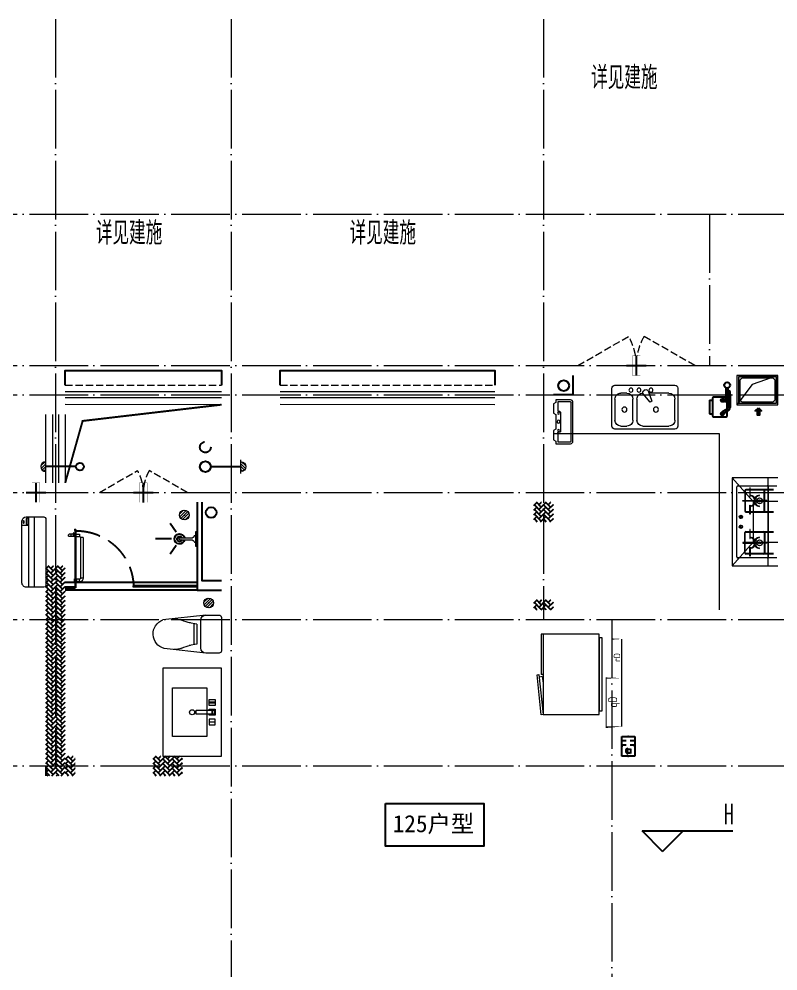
# Model space of a CAD drawing. Extents: x 27938 to 725830, y -209821 to 1628073.
# Drawn here: x 276543 to 284317, y 445832 to 455582 of the extents above; entities that cross this region are included whole.
import ezdxf
from ezdxf.enums import TextEntityAlignment as Align

# ---------------------------------------------------------------- set-up
doc = ezdxf.new("R2010")
doc.units = 0
doc.header["$LTSCALE"] = 1000
doc.header["$MEASUREMENT"] = 0
doc.linetypes.add('DASH', pattern=[0.35, 0.25, -0.1])
doc.linetypes.add('DOTE', pattern=[2.4200000000000004, 2, -0.2, 0.02, -0.2])
for name, color, linetype in [('AH-FURNITURE', 1, 'Continuous'), ('DIM_ELEV', 3, 'Continuous'), ('EQUIP-安防', 3, 'Continuous'), ('IP-bath&kitchen-JOHNSON', 4, 'Continuous'), ('P-bath&kitchen-JOHNSON', 4, 'Continuous'), ('PUB_TEXT', 4, 'Continuous'), ('VPIPE-中水', 122, 'Continuous'), ('VPIPE-凝结', 150, 'Continuous'), ('VPIPE-废水', 31, 'Continuous'), ('VPIPE-雨水', 4, 'DASH'), ('保温', 6, 'Continuous'), ('建筑-排气道', 9, 'Continuous'), ('机电标识类', 1, 'Continuous'), ('看线', 251, 'Continuous')]:
    doc.layers.add(name, color=color, linetype=linetype)
for name, color, linetype, lineweight in [('DOTE', 19, 'DOTE', 9), ('EQUIP-消防', 3, 'Continuous', 20), ('LVTRY', 1, 'Continuous', 13), ('PUB_HATCH', 8, 'Continuous', 9), ('WINDOW', 144, 'Continuous', 15), ('平面-栏杆', 135, 'Continuous', 15), ('平面-看线', 45, 'Continuous', 15), ('平面-空调室内机', 176, 'Continuous', 9), ('平面-空调预留孔', 173, 'Continuous', 15), ('空调', 76, 'Continuous', 13), ('立面-洞口示意', 152, 'Continuous', 13)]:
    doc.layers.add(name, color=color, linetype=linetype, lineweight=lineweight)
doc.styles.add('_TCH_AXIS', font='COMPLEX', dxfattribs={"bigfont": 'GBCBIG'})
doc.styles.add('_TCH_DIM', font='SIMPLEX.shx', dxfattribs={"width": 0.7, "bigfont": 'GBCBIG.shx'})
doc.styles.add('_TEL_DIM', font='SIMPLEX', dxfattribs={"width": 0.8, "height": 3.5, "bigfont": 'HZTXT'})
doc.styles.add('DIM_FONT', font='SIMPLEX.shx', dxfattribs={"width": 0.56})
doc.styles.add('房间名称', font='TSSDENG', dxfattribs={"width": 0.8, "bigfont": 'HZTXT'})
doc.styles.add('黑体', font='')
doc.styles.get('黑体').set_extended_font_data('SimHei')

# ---------------------------------------------------------------- blocks, each defined once
blk = doc.blocks.new('rrrrrrrrrrrra')
for p, q in [((-112.3975646988256, 458.7312025176361), (-112.3975646988256, 324.3323662159964)), ((252.6024353011744, 483.7312025176361), (-87.39756469882559, 483.7312025176361)), ((277.6024353011744, 324.3323662159964), (277.6024353011744, 458.7312025176361)), ((-112.3975646988256, 324.3323662159964), (-63.69972878636327, -103.3637925456278)), ((277.6024353011744, 324.3323662159964), (227.5135563242948, -115.5808400628157)), ((-59.12511469877791, 271.0599162159488), (224.3299853011267, 271.0599162159488)), ((-20.6103619200876, 232.4137265472673), (-34.18044077546801, 153.6153487120755)), ((191.3197469591396, 200.4502565474249), (-26.11487635679077, 200.4502565474249)), ((185.8152325224364, 232.4137265477329), (-20.6103619200876, 232.4137265472673)), ((185.8152325224364, 232.4137265477329), (199.3853113778168, 153.6153487125412))]:
    blk.add_line(p, q)
for centre, radius, start, end in [((-87.39756469882559, 458.7312025176361), 25, 90, 180), ((252.6024353011744, 458.7312025176361), 25, 0, 90), ((-59.12511469877791, 324.3323662164621), 53.27245000000602, 180, 270), ((224.3299853008939, 324.3323662164621), 53.27245000000253, 270, 0), ((-322.583031725022, 209.8070477982983), 293.8257332377133, 333.5368539848596, 351.4828191908725), ((487.787902327138, 209.8070477982983), 293.8257332377133, 188.5171808091275, 206.4631460151405), ((148.969911527005, -3.179016253445297), 224.0767612256445, 158.5202191710939, 180), ((16.2349590753438, -3.179016253445297), 224.0767612256723, 0, 21.47978082890611), ((83.83053322241176, -63.61970424279571), 152.7899563564, 195.0773243454172, 340.1181212308546)]:
    blk.add_arc(centre, radius, start, end)
blk = doc.blocks.new('A$C1E0F638F')
for points in [[(499.7003750004806, 435.1003879043274), (499.7003750004806, 85.1003879038617), (-4.325015470385551e-05, 85.10038790432736), (-4.325015470385551e-05, 435.1003879038617)], [(269.850552206859, 30.00024752598256), (229.850552206859, 30.00024752644822), (229.850552206859, 195.0002475259826), (269.850552206859, 195.0002475264482)], [(119.850552206859, 0.0002475259825587273), (179.850552206859, 0.0002475259825587273), (179.850552206859, 60.00024752598256), (119.850552206859, 60.00024752598256)], [(146.850552206859, 55.00024752598256), (152.850552206859, 55.00024752644822), (152.850552206859, 5.00024752644822), (146.850552206859, 5.00024752644822)], [(229.850552206859, 30.00024752644822), (269.850552206859, 30.00024752598256), (269.850552206859, 10.00024752598256), (229.850552206859, 10.00024752644822)], [(379.850552206859, 0.0002475259825587273), (319.850552206859, 0.0002475264482200146), (319.850552206859, 60.00024752644822), (379.850552206859, 60.00024752644822)], [(352.850552206859, 55.00024752598256), (346.850552206859, 55.00024752598256), (346.850552206859, 5.000247525982559), (352.850552206859, 5.000247525982559)]]:
    blk.add_lwpolyline(points, close=True)
blk.add_lwpolyline([(269.850552206859, 60.00024752598256), (279.850552206859, 60.00024752598256), (279.850552206859, 0.0002475264482200146), (219.850552206859, 0.0002475259825587273), (219.850552206859, 60.00024752598256), (229.850552206859, 60.00024752644822)])
blk.add_circle((249.850552206859, 236.2614032463171), 26)
blk = doc.blocks.new('$lvtry$00000171')
for p, q in [((-74.24621202462731, 10.60660171788186), (-10.60660171788186, 74.24621202462731)), ((-69.81875867368217, -27.39235180270043), (27.39235180242758, 69.81875867368217)), ((-53.03300858900184, -53.03300858886359), (53.03300858900184, 53.03300858886359)), ((-27.39235180242758, -69.81875867368217), (69.81875867368217, 27.39235180270043)), ((10.60660171788186, -74.24621202462731), (74.24621202462731, -10.60660171788186))]:
    blk.add_line(p, q)
blk.add_circle((0, 0), 75)
blk.add_point((0, 0))
blk = doc.blocks.new('135')
blk.add_hatch(color=256).paths.add_polyline_path([(4.76418280357393, 1.812162386259842), (3.614183923258678, -0.9586682789313272), (-4.698308072380313, 2.491328362025341), (-3.548309192054148, 5.262159027231063)])
for p, q in [((-6.34257382159194, 2.632406550414998), (5.421245566391007, -2.250020692198631)), ((-5.698204626369259, 2.906323017595241), (-5.160113183243083, 2.682994842084553)), ((-5.555794630552554, 18.93025617586591), (-3.355794630551827, 19.41189882087838)), ((-3.355794630551827, 19.41189882087838), (-5.502586708164016, 19.38346581543646)), ((5.249555696867901, 10.9245783101278), (-5.25044430312846, 10.93328680312606)), ((5.227938415449898, 9.660595023749009), (-5.205485498692723, 9.660595023727183)), ((-5.160113183243083, 2.682994842084553), (-3.818447822857706, 5.915630618167598)), ((-5.000000000007275, 10.93307908955376), (-5.000000000007275, 30.53458335841333)), ((-3.818447822857706, 5.915630618167598), (5.417654394495911, 2.08230101709978)), ((0, -9.095e-13), (-7.276000000000001e-12, 39.11915162772765)), ((5.617387633388716, 18.86060526279379), (3.417387633387988, 19.34224790780627)), ((3.417387633387988, 19.34224790780627), (5.564179711000178, 19.31381490236435)), ((4.075989034128724, -1.150334758983262), (5.417654394495911, 2.08230101709978)), ((4.999999999996362, 10.92478528669653), (4.999999999992723, 32.30060393840449)), ((4.075989034125087, -1.150334758983262), (5.7233188174323, -1.834038541420341))]:
    blk.add_line(p, q)
for centre, radius, start, end in [((6.161034868437128, 15.83646535001662), 13.51105029248686, 151.0147378050733, 204.8403314206463), ((13.49583268638525, 4.204098348475781), 20.48112573357894, 163.092431708237, 182.0011966084188), ((-5.975522388205718, 3.562607190228845), 1, 184.2275252268287, 248.4661137629982), ((13.54264475737364, 4.193994001077044), 19.52885339284392, 163.7443120071847, 182.5268738689926), ((8.625610374787357, 15.4674340699994), 14.59806099666519, 166.2780045267358, 198.0953497200314), ((-5.467505949505721, 3.349919817060253), 0.5, 181.9385014602077, 247.2597126889964), ((-5.220308285297505, 22.14142036417525), 0.5, 335.7643365041333, 151.0147378054934), ((3.827398038803949, 18.06844884589281), 9.42220170707689, 155.7643365036202, 171.9772791662345), ((5.153695528464595, 22.26171150950449), 0.5, 29.84246110022977, 204.5740373216479), ((-5.946870150815811, 17.18555889137405), 11.70614123311011, 10.4750181798539, 24.57403732164799), ((29.07817214454553, 6.708467335577552), 24.03224306675829, 172.943947749341, 199.2318175570648), ((-6.288615623223449, 15.43590622998363), 12.3887641438454, 338.644919711974, 16.04760207510264), ((-6.035673477003001, 15.84248269684667), 13.39994098009156, 334.9111406033848, 29.84246110034611), ((26.37160870551816, 6.273545375245702), 20.6409126368038, 169.1453753653255, 199.9525787155704), ((5.869786496521555, -1.169297062749137), 1.170107913508445, 247.4597126892894, 19.95257871601565), ((5.914985297487874, -1.372233430550295), 0.5, 247.4597126892894, 19.23181755750988)]:
    blk.add_arc(centre, radius, start, end)
blk.add_open_spline([(-5.000000000007275, 30.53458335841333), (-4.10443294849756, 31.33336597555081), (-2.288282033354334, 32.95324444101334), (0.90438098919185, 29.19536669430727), (3.450096077842316, 31.12548990286359), (4.999999999992723, 32.30060393840449)], degree=3, knots=[0, 0, 0, 0, 3.066329070407599, 6.218313121244897, 11.12413523619883, 11.12413523619883, 11.12413523619883, 11.12413523619883])
blk = doc.blocks.new('SDFAWERAWER')
at = {"layer": 'LVTRY', "color": 1}
for p, q in [((593941.1893833182, -1242210.071718162), (593783.7054442759, -1242594.768872668)), ((593964.6458707345, -1242219.669193542), (593807.1619316919, -1242604.366348048)), ((593941.1893833182, -1242210.071718162), (593964.6458707345, -1242219.669193542)), ((593987.7654218215, -1242190.543110286), (593978.1679464299, -1242213.999597729)), ((594007.4885557, -1242225.996441955), (593978.1679464299, -1242213.999597729)), ((594017.0860310916, -1242202.539954511), (593987.7654218215, -1242190.543110286)), ((594015.8193360465, -1242220.432964417), (594027.1688849085, -1242192.714558183)), ((594015.8193360465, -1242220.432964417), (594021.6828450572, -1242222.833830523)), ((594025.7000045974, -1242203.902384486), (594018.4845674199, -1242221.524267195)), ((594018.4845674199, -1242221.524267195), (594021.4897947444, -1242220.265124338)), ((594025.3530065713, -1242210.830205286), (594021.4897947444, -1242220.265124338)), ((594022.5558872721, -1242220.70164544), (594021.6828450572, -1242222.833830523)), ((594021.6828450572, -1242222.833830523), (594023.9367655669, -1242221.889473379)), ((594022.6186791044, -1242211.427743668), (594029.8341162818, -1242193.80586096)), ((594024.1550261178, -1242221.356427115), (594023.937164888, -1242221.888498138)), ((594025.3530065713, -1242210.830205286), (594031.0932591765, -1242196.811088268)), ((594027.1688849085, -1242192.714558183), (594033.0323939191, -1242195.115424288)), ((594027.746431214, -1242234.285170699), (594078.3911199654, -1242255.006992549)), ((594029.8341162818, -1242193.80586096), (594031.0932591765, -1242196.811088268)), ((594032.1593517042, -1242197.24760937), (594033.0323939191, -1242195.115424288)), ((594033.0323939191, -1242195.115424288), (594033.976751101, -1242197.369344781)), ((594033.7584905497, -1242197.902391045), (594033.9763517794, -1242197.370320023)), ((594047.2517495372, -1242200.933083513), (594035.9092786319, -1242228.654386825)), ((594035.9092786319, -1242228.654386825), (594038.5747885434, -1242229.745009019)), ((594037.3439066054, -1242210.828683256), (594087.9885953569, -1242231.550505105)), ((594038.5747885434, -1242229.745009019), (594045.1743897707, -1242213.615406493)), ((594038.5747885434, -1242229.745009019), (594041.579694262, -1242228.485098852)), ((594041.579694262, -1242228.485098852), (594051.1771696536, -1242205.028611409)), ((594049.9172594484, -1242202.023705706), (594043.3176582216, -1242218.153308231)), ((594047.2517495372, -1242200.933083513), (594049.9172594484, -1242202.023705706)), ((594049.9172594484, -1242202.023705706), (594051.1771696536, -1242205.028611409)), ((594057.0670404839, -1242246.282014925), (594066.6645158757, -1242222.825527482)), ((593783.7054442759, -1242594.768872668), (593807.1619316919, -1242604.366348048)), ((593803.2340521519, -1242641.344911171), (593812.8315275433, -1242617.888423728)), ((593812.8315275433, -1242617.888423728), (593842.1521368134, -1242629.885267953)), ((593842.1521368134, -1242629.885267953), (593832.554661422, -1242653.341755396)), ((593845.157042532, -1242628.625357786), (593833.814571627, -1242656.346661099)), ((593847.8225524705, -1242629.715979991), (593836.4800815652, -1242657.437283303)), ((593845.157042532, -1242628.625357786), (593842.1521368134, -1242629.885267953)), ((593847.8225524705, -1242629.715979991), (593845.157042532, -1242628.625357786)), ((593847.1421213057, -1242661.799772115), (593858.4845922105, -1242634.078468803)), ((593849.807631217, -1242662.890394308), (593861.150102122, -1242635.169090996)), ((593852.0613105225, -1242661.945461682), (593862.0950347865, -1242637.422770285)), ((593858.4845922105, -1242634.078468803), (593861.150102122, -1242635.169090996)), ((593861.150102122, -1242635.169090996), (593862.0950347865, -1242637.422770285)), ((593803.2340521519, -1242641.344911171), (593832.554661422, -1242653.341755396)), ((593833.814571627, -1242656.346661099), (593832.554661422, -1242653.341755396)), ((593836.4800815652, -1242657.437283303), (593833.814571627, -1242656.346661099)), ((593847.1421213057, -1242661.799772115), (593849.807631217, -1242662.890394308))]:
    blk.add_line(p, q, dxfattribs=at)
blk.add_lwpolyline([(593823.4857289928, -1242716.975934958), (594045.7556563742, -1242173.940086161), (594036.5013807861, -1242170.150840413), (593814.2314534048, -1242713.186689209)], close=True, dxfattribs=at)
blk.add_arc((594075.2654484361, -1242240.036391133), 15.29342111015146, 281.7932153755734, 33.70187580186141, dxfattribs=at)
for centre, major_axis, start_param, end_param in [((593974.2417065077, -1242223.595433476), (3.926239933352681, 9.595835773426348), 0, 1.570796326794897), ((593816.7577674654, -1242608.292587982), (13.52371531371392, 33.05232318957029), 1.570796326794897, 3.141592653589793), ((593816.7577674654, -1242608.292587982), (3.926239933352681, 9.595835773426348), 1.570796326794897, 3.141592653589793)]:
    blk.add_ellipse(centre, major_axis=major_axis, ratio=1, start_param=start_param, end_param=end_param, dxfattribs=at)
at = {"layer": 'P-bath&kitchen-JOHNSON', "color": 8, "linetype": 'DASH'}
blk.add_arc((593809.7670385346, -1242714.004828131), 586.199339652145, 67.53694625199444, 157.1324720308851, dxfattribs=at)
at = {"layer": 'LVTRY', "color": 1, "xscale": -1, "rotation": 157.7329157530927}
blk.add_blockref('135', (594045.2713309255, -1242161.927690595), dxfattribs=at)
blk = doc.blocks.new('A$C5DCB2F21')
at = {"layer": 'IP-bath&kitchen-JOHNSON', "color": 8}
for p, q in [((-68.28558143033297, -213.1606503543517), (-157.7014214626688, -274.9614281078248)), ((-0.0579361711279489, -261.3536447175793), (-0.0579361711570528, -424.6555120690827)), ((68.16970908802614, -213.1606503543517), (157.5855491203619, -274.9614281078248))]:
    blk.add_line(p, q, dxfattribs=at)
at = {"layer": 'IP-bath&kitchen-JOHNSON', "color": 250}
for centre, major_axis, ratio, start_param, end_param in [((0.0421103943663184, -178.7724866370772), (-50.96224410476142, 6.55561e-11), 0.9900522014073144, -1.362970376127611, 4.504563029716158), ((0.0421103943663184, -177.7692267618913), (-26.80467913510691, 8.690706e-10), 0.9948122416210567, -1.167676844559286, 4.309269498205915)]:
    blk.add_ellipse(centre, major_axis=major_axis, ratio=ratio, start_param=start_param, end_param=end_param, dxfattribs=at)
at = {"layer": 'LVTRY', "color": 1}
for p, q in [((73.60639230580999, 0), (-73.60639230580999, 0)), ((-10.47308850636909, -173.5162652194049), (-10.47308850636909, -49.2578386965979)), ((10.5573092952909, -173.5162652194049), (10.5573092952909, -49.2578386965979))]:
    blk.add_line(p, q, dxfattribs=at)
blk.add_lwpolyline([(73.60639230580999, 0), (73.60639230580999, -15.772798351245), (-73.60639230580999, -15.772798351245), (-73.60639230580999, 0)], dxfattribs=at)
for points in [[(-26.29978149385716, -30.6730770759059, -0.3641418619200349), (-37.77772499481944, -15.772798351245, -0.0204951839784475)], [(-10.47308850636909, -49.43990604687496, 0.214893116671168), (-26.29978149385716, -30.6730770759059, 7.649644273232357)], [(10.5573092952909, -49.2578386965979, -0.2143900455666535), (26.29978149385716, -30.6730770759059, -7.649644273232357)], [(26.29978149385716, -30.6730770759059, 0.3641418619200187), (37.77772499482671, -15.772798351245, 0.0204951839784475)]]:
    blk.add_lwpolyline(points, format="xyb", dxfattribs=at)
blk.add_arc((0.0421103944609058, -173.5162652194049), 10.51519890083, 180, 0, dxfattribs=at)
for centre, major_axis, ratio, start_param, end_param in [((0.0421103943663184, -181.2952494334531), (53.64446843239703, 4.6092399e-09), 0.9875770290783108, 1.768090240399728, 7.656687720196345), ((-12.41473554639378, -164.737432311369), (1.3012e-12, 1.432845619463478), 0.8500000000096485, -1.570796326743344, 4.712388980436241), ((-12.41473554639378, -189.1718906858077), (-2.801241e-10, 1.432845619478029), 0.8500000000010158, 4.712388980259137, 10.99557428743872), ((12.49895633515552, -164.737432311369), (-1.089747e-10, 1.432845619463478), 0.8500000000096485, 4.712388980370823, 10.99557428755041), ((12.49895633515552, -189.1718906858077), (-3.904000999999999e-10, 1.43284561947803), 0.8500000000010156, 4.712388980193717, 10.9955742873733)]:
    blk.add_ellipse(centre, major_axis=major_axis, ratio=ratio, start_param=start_param, end_param=end_param, dxfattribs=at)
blk = doc.blocks.new('FSFSFSFS')
at = {"layer": 'IP-bath&kitchen-JOHNSON'}
for p, q in [((496432.3708275773, 524228.1487544559), (495082.3732148951, 524228.148750142)), ((495082.3732148982, 524183.1487496762), (495182.3732145471, 524183.1487497098)), ((495082.3732148982, 524173.1487496762), (495182.3732145471, 524173.1487497098)), ((495182.3732145471, 524173.1487497098), (495182.3732145433, 524183.1487497098)), ((495782.3613680432, 524183.1487496916), (495782.3613680479, 524193.1487499113)), ((496432.3708275773, 524183.1487544542), (495782.3613680432, 524183.1487496916)), ((496432.3708275773, 524193.1487544542), (495782.3732148535, 524193.1487499113)), ((496432.3708275773, 524148.1488194201), (495082.3732148953, 524148.148750142))]:
    blk.add_line(p, q, dxfattribs=at)
at = {"layer": 'IP-bath&kitchen-JOHNSON', "color": 8}
for points in [[(496432.3707883828, 525048.4603087693), (496432.3708313996, 524148.1487906626), (496682.3732360617, 524148.1488067878)], [(496482.3707883828, 525048.4603087693), (496482.3708071954, 524248.1487993487), (496682.3732337107, 524248.1487993503)]]:
    blk.add_lwpolyline(points, dxfattribs=at)
at = {"layer": 'LVTRY', "color": 1}
blk.add_lwpolyline([(496082.3732149173, 522448.4609177855), (496682.3732149175, 522448.4609177855), (496682.3732149088, 523348.459955567), (496082.3732149084, 523348.459955567)], close=True, dxfattribs=at)
at = {"layer": 'IP-bath&kitchen-JOHNSON', "xscale": -1}
for name, p, rotation in [('SDFAWERAWER', (1515500.887551242, 1449333.64497833), 337.7402306568929), ('A$C5DCB2F21', (496432.3598833972, 524673.4563776094), 269.991511475553)]:
    blk.add_blockref(name, p, dxfattribs=dict(at, rotation=rotation))
at = {"layer": 'LVTRY', "xscale": 0.6666666667107826, "yscale": 0.6666666667107826}
for p in [(496302.3707883829, 524918.4603087715), (496552.3732148809, 524018.4603087738)]:
    blk.add_blockref('$lvtry$00000171', p, dxfattribs=at)
at = {"layer": 'LVTRY', "color": 1, "extrusion": (0, 0, -1), "zscale": -1, "rotation": 90.00000000000001}
blk.add_blockref('rrrrrrrrrrrra', (-496198.6395833759, 523615.7021381779), dxfattribs=at)
at = {"layer": 'LVTRY', "color": 1, "rotation": 90.00000000000001}
blk.add_blockref('A$C1E0F638F', (496617.4733470045, 522648.7662918337), dxfattribs=at)
blk = doc.blocks.new('rtyg7uyhg')
at = {"layer": 'LVTRY'}
for p, q in [((193590.3031336021, 45458.1133254503), (193590.3030643982, 45069.47696181395)), ((194234.6213208837, 45488.79502889935), (193620.9849572473, 45488.79513816872)), ((193925.7802168131, 45440.40881343969), (193940.0533153456, 45432.16822680717)), ((194265.3030643982, 45069.47684161765), (194265.3031336021, 45458.113205254)), ((193620.9848935069, 45130.84059271414), (193620.9849317512, 45345.61331998683)), ((193682.3485790417, 45406.97694542356), (193887.8216881326, 45406.97690883528)), ((193896.3984467548, 45429.87059594441), (193857.5823896687, 45326.26016876537)), ((193875.2965560293, 45316.03289288385), (193945.6178257855, 45401.45376218002)), ((194009.6212953876, 45345.61325078298), (194009.6212571432, 45130.84052351015)), ((194050.5303480524, 45130.84051622554), (194050.5303862967, 45345.61324349836)), ((194111.8940335871, 45406.97686893496), (194173.2576699507, 45406.97685800815)), ((194234.6212953876, 45345.61321071758), (194234.6212571432, 45130.84048344476)), ((193857.5823896687, 45326.26016876537), (193875.2965560293, 45316.03289288385)), ((193948.2576098526, 45069.47689807355), (193682.3485189436, 45069.47694542356)), ((194173.2576098526, 45069.47685800816), (194111.893973489, 45069.47686893508)), ((193620.9848771165, 45038.79513816872), (194234.621240753, 45038.79502889935))]:
    blk.add_line(p, q, dxfattribs=at)
for centre, radius in [((193866.4394935961, 45437.65873082454), 20.45454545454545), ((193989.1667663234, 45437.6587089707), 20.45454545454545), ((194070.9849481416, 45437.65869440146), 20.45454545454545), ((193815.3030944472, 45238.22692174855), 25.56818181818182), ((194137.4621853563, 45238.2268643822), 25.56818181818182)]:
    blk.add_circle(centre, radius, dxfattribs=at)
for centre, radius, start, end in [((193620.9849517839, 45458.11331998683), 30.68181818181818, 89.99998979807194, 179.9999897972382), ((193915.5529409315, 45422.69466753349), 20.45454545454545, 59.99998980057491, 159.4623117970261), ((194234.6213154203, 45458.11321071746), 30.68181818181818, 359.9999897972382, 89.99998979807194), ((193682.3485681149, 45345.61330905991), 61.36363636363636, 89.99998979807194, 179.9999897972382), ((193929.8260394641, 45414.45408090108), 20.45454545454545, 320.5376677968172, 59.99998980057491), ((193948.2576590239, 45345.6132617099), 61.36363636363636, 359.9999897972382, 89.99998979807194), ((194111.8940226603, 45345.61323257144), 61.36363636363636, 89.99998979807194, 179.9999897972382), ((194173.2576590239, 45345.6132216445), 61.36363636363636, 359.9999897972382, 89.99998979807194), ((193620.9848825799, 45069.47695635049), 30.68181818181818, 179.9999897972382, 269.9999897980719), ((193682.3485298705, 45130.84058178721), 61.36363636363636, 179.9999897972382, 269.9999897980719), ((193948.2576207797, 45130.8405344372), 61.36363636363636, 269.9999897980719, 359.9999897972382), ((194111.893984416, 45130.84050529861), 61.36363636363636, 179.9999897972382, 269.9999897980719), ((194173.2576207797, 45130.84049437181), 61.36363636363636, 269.9999897980719, 359.9999897972382), ((194234.6212462163, 45069.47684708112), 30.68181818181818, 269.9999897980719, 359.9999897972382)]:
    blk.add_arc(centre, radius, start, end, dxfattribs=at)
at = {"layer": 'LVTRY', "style": 'DIM_FONT', "width": 0.8, "flags": 9}
for tag in ['XSIZE', 'YSIZE']:
    blk.add_attdef(tag, (193927.8031388824, 45487.7665121054), '', height=0.5, rotation=89.99998979807198, dxfattribs=at)
blk = doc.blocks.new('A-Kitchen-7')
at = {"layer": 'LVTRY'}
for p, q in [((-518.6581278588565, 779.725278688129), (-7.244008776673581, 834.3051076843403)), ((-515, 756.005706589378), (-518.6581278588565, 779.725278688129)), ((-3.585880917788018, 810.5855355854728), (-515, 756.005706589378)), ((515, 756.005706589378), (-515, 756.005706589378)), ((-515, 756.005706589378), (-515, 40)), ((-485.6368437646597, 760.5342107040924), (-484.9384396369278, 756.005706589378)), ((-29.12075551543967, 766.9560861630598), (-112.0975807690556, 756.005706589378)), ((-29.12075551546877, 766.9560861630598), (-35.20590834700852, 806.4126680237241)), ((-7.244008776673581, 834.3051076843403), (-3.585880917788018, 810.5855355854728)), ((515, 780), (-5.820766091346741e-11, 780)), ((0, 756.005706589378), (-5.820766091346741e-11, 780)), ((515, 756.005706589378), (515, 780)), ((515, 40), (515, 756.005706589378)), ((-515, 40), (515, 40))]:
    blk.add_line(p, q, dxfattribs=at)
blk.add_lwpolyline([(-468.9430810984049, 40), (-468.9430810984049, 0), (468.9430810984049, 0), (468.9430810984632, 40)], close=True, dxfattribs=at)
blk = doc.blocks.new('A$C60D053AF')
at = {"layer": 'AH-FURNITURE', "color": 8}
for p, q in [((232.5000007597264, -89.99999966996256), (128.2842720070621, -89.99999966996256)), ((192.50000075961, -70.99998518347275), (327.5735938884318, -70.99998518347275)), ((192.50000075961, -90.99998518347275), (327.5735938884318, -90.99998518347275)), ((341.7157295121578, -96.85784955974668), (370.0190303710988, -143.1611504186876)), ((355.8578651358839, -82.71571393602062), (384.1611659948248, -129.0190147949615)), ((232.5000007597264, -109.9999996698461), (128.2842720075278, -109.9999996699626)), ((245.0000007597264, -129.4999851834727), (245.0000007597264, -122.4999996698461)), ((265.0000007597264, -129.4999851834727), (265.0000007597264, -122.4999996698461)), ((255.0000007597264, -280.9999851834727), (255.0000007597264, -250.9999851834727)), ((255.0000007597264, -280.9999851834727), (393.0000007597264, -280.9999851834727)), ((393.0000007597264, -280.9999851834727), (393.0000007597264, -250.9999851834727))]:
    blk.add_line(p, q, dxfattribs=at)
for points in [[(170.00000075961, -67.99998518347275, 1), (170.00000075961, -93.99998518358916), (192.50000075961, -93.99998518347275), (192.50000075961, -67.99998518347275)], [(268.0000007597264, -122.4999996698461), (268.0000007597264, -106.9999996698461, 0.4142135623724265), (248.0000007597264, -86.99999966984615), (232.5000007597264, -86.99999966984615), (232.50000075961, -112.9999996698461), (242.0000007597264, -112.9999996698461), (242.0000007597264, -122.4999996698461)], [(234.0000007597264, -250.9999851834727), (414.0000007597264, -250.9999851834727, 0.4142135623730951), (424.0000007597264, -240.9999851834727), (424.0000007597264, -110.9999851834727, 0.4142135623730951), (414.0000007597264, -100.9999851834727), (234.0000007597264, -100.9999851834727, 0.4142135623730951), (224.0000007597264, -110.9999851834727), (224.0000007597264, -240.9999851834727, 0.4142135623730951)], [(242.0000007597264, -151.9999851834727, 1), (268.0000007597264, -151.9999851834727), (268.0000007597264, -129.4999851834727), (242.0000007597264, -129.4999851834727)], [(383.8076126043452, -161.1923733388539, 1), (402.192388915224, -142.8075970279751), (386.2824863384012, -126.8976944513852), (367.8977100276388, -145.282470762264)]]:
    blk.add_lwpolyline(points, format="xyb", close=True, dxfattribs=at)
for centre, radius in [((100.0000007598428, -99.99999967066105), 30), ((255.0000007597264, -151.9999851834727), 15), ((255.0000007597264, -151.9999851834727), 10), ((393.0000007597264, -151.9999851834727), 15), ((393.0000007597264, -151.9999851834727), 10)]:
    blk.add_circle(centre, radius, dxfattribs=at)
for radius in [40, 20]:
    blk.add_arc((327.5735938884318, -110.9999851834727), radius, 45, 90, dxfattribs=at)
blk = doc.blocks.new('FRSDFDGDGDRGDR')
at = {"layer": '平面-空调预留孔'}
for p, q in [((699612.3179923807, 775043.9561356568), (699612.3179923807, 775441.1561356868)), ((699618.9179923869, 775447.756135683), (699746.3179923192, 775447.756135683)), ((699746.3179923192, 775447.756135683), (699746.3179923192, 775355.3561357355)), ((699719.9179922946, 775342.156135743), (699719.9179922946, 775142.9561356006)), ((699726.5179923008, 775348.7561357393), (699739.7179923131, 775348.7561357393)), ((699726.5179923008, 775136.3561356043), (699739.7179923131, 775136.3561356043)), ((699746.3179923192, 775129.7561356081), (699746.3179923192, 775037.3561356605)), ((699746.3179923192, 775037.3561356605), (699618.9179923869, 775037.3561356605))]:
    blk.add_line(p, q, dxfattribs=at)
blk.add_lwpolyline([(699766.1179923377, 775166.7161355871), (699792.5179923623, 775153.5161355946), (699792.5179923623, 775057.1561356493), (699766.1179923377, 775043.9561356568), (699766.1179923377, 775017.5561356718), (699618.9179923869, 775017.5561356718, -0.4142135623730951), (699592.5179923623, 775043.9561356568), (699592.5179923623, 775441.1561356868, -0.4142135623730951), (699618.9179923869, 775467.5561356718), (699766.1179923377, 775467.5561356718), (699766.1179923377, 775441.1561356868), (699792.5179923623, 775427.9561356943), (699792.5179923623, 775331.596135749), (699766.1179923377, 775318.3961357565)], format="xyb", close=True, dxfattribs=at)
for centre, radius in [((699739.7179923131, 775331.596135749), 10.55999999400228), ((699739.7179923131, 775243.1561357992), 15.83999999100342), ((699739.7179923131, 775153.5161355946), 10.55999999400228)]:
    blk.add_circle(centre, radius, dxfattribs=at)
for centre, radius, start, end in [((699618.917992382, 775441.1561356819), 6.600000001199078, 89.99999995997936, 179.9999999533093), ((699726.5179922959, 775342.1561357381), 6.600000001199078, 89.99999995997936, 179.9999999533093), ((699739.717992318, 775355.3561357405), 6.600000001206354, 269.9999999599793, 359.9999999533093), ((699726.5179922959, 775142.9561356056), 6.600000001199078, 180.0000000400206, 270.0000000533608), ((699739.717992318, 775129.7561356032), 6.600000001206354, 4.002063966804346e-08, 90.00000005336085), ((699618.917992382, 775043.9561356618), 6.600000001199078, 180.0000000400206, 270.0000000533608)]:
    blk.add_arc(centre, radius, start, end, dxfattribs=at)
blk = doc.blocks.new('*U69')
h = blk.add_hatch(color=5)
h.set_gradient(color1=(0, 0, 255), rotation=180, tint=1)
h.paths.add_polyline_path([(3.524958103184869e-15, -2.819966482547906e-15), (-6.350000000000009, -6.349999999999992), (-6.350000000000001, -2.159000000000014), (-15, -2.158999999999999), (-14.99999999999999, 2.159000000000044), (-6.349999999999993, 2.159000000000029), (-6.349999999999985, 6.350000000000009)])
at = {"color": 0, "linetype": 'Continuous'}
blk.add_lwpolyline([(3.524958103184869e-15, -2.819966482547906e-15), (-6.350000000000009, -6.349999999999992), (-6.350000000000001, -2.159000000000014), (-15, -2.158999999999999), (-14.99999999999999, 2.159000000000044), (-6.349999999999993, 2.159000000000029), (-6.349999999999985, 6.350000000000009)], close=True, dxfattribs=at)
blk = doc.blocks.new('sgrsefv')
at = {"layer": 'PUB_HATCH'}
blk.add_hatch(color=256, dxfattribs=at).paths.add_polyline_path([(1112933.294422049, 840916.328306399), (1112933.294422049, 840646.328306399), (1113073.294422049, 840646.328306399), (1113073.294422049, 840661.328306399), (1112968.294422049, 840661.328306399), (1112948.294422049, 840681.328306399), (1112948.294422049, 840881.328306399), (1112968.294422049, 840901.328306399), (1113288.294422049, 840901.328306399), (1113308.294422049, 840881.328306399), (1113308.294422049, 840681.328306399), (1113288.294422049, 840661.328306399), (1113183.294422049, 840661.328306399), (1113183.294422049, 840646.328306399), (1113323.294422049, 840646.328306399), (1113323.294422049, 840916.328306399)])
at = {"layer": 'LVTRY', "color": 1}
for p, q in [((1113073.294422049, 840661.328306399), (1113073.294422049, 840646.328306399)), ((1113183.294422049, 840661.328306399), (1113183.294422049, 840646.328306399))]:
    blk.add_line(p, q, dxfattribs=at)
for points in [[(1112918.294422049, 840931.328306399), (1113338.294422049, 840931.328306399), (1113338.294422049, 840631.328306399), (1112918.294422049, 840631.328306399)], [(1112933.294422049, 840916.328306399), (1113323.294422049, 840916.328306399), (1113323.294422049, 840646.328306399), (1112933.294422049, 840646.328306399)], [(1113288.294422049, 840661.328306399), (1112968.294422049, 840661.328306399), (1112948.294422049, 840681.328306399), (1112948.294422049, 840881.328306399), (1112968.294422049, 840901.328306399), (1113288.294422049, 840901.328306399), (1113308.294422049, 840881.328306399), (1113308.294422049, 840681.328306399), (1113288.294422049, 840661.328306399)]]:
    blk.add_lwpolyline(points, close=True, dxfattribs=at)
at = {"layer": '立面-洞口示意'}
blk.add_lwpolyline([(1112918.294422049, 840931.328306399), (1113181.846359163, 840837.3789231421), (1113338.294422049, 840631.328306399)], dxfattribs=at)
at = {"layer": '建筑-排气道', "xscale": -5, "yscale": 5, "zscale": 5, "rotation": 270}
blk.add_blockref('*U69', (1113118.391369574, 840599.0160356248), dxfattribs=at)
blk = doc.blocks.new('GDGDGDRGDG')
at = {"layer": 'IP-bath&kitchen-JOHNSON', "color": 8}
blk.add_lwpolyline([(500282.4698888286, 526348.4609182415), (500282.4698888226, 526148.460918165), (500082.4698888143, 526148.460918165)], dxfattribs=at)
at = {"layer": 'LVTRY', "color": 251}
for p, q in [((502128.2005002745, 525055.5051710735), (501912.2603992091, 525298.4609044121)), ((502382.4698858317, 525298.4609044121), (501912.2603992091, 525298.4609044121)), ((501912.2603992091, 525298.4609044121), (501912.2603992091, 524398.4609044121)), ((502282.4698858315, 524398.4609044121), (502282.4698858315, 525298.4609044121)), ((502382.4698858317, 525055.5051710735), (502128.2005002745, 525055.5051710735)), ((502128.2005002745, 525055.5051710735), (502128.2005002745, 524640.4066281962)), ((501912.2603992091, 524398.4609044121), (502128.2005002745, 524640.4066281962)), ((502128.2005002745, 524640.4066281962), (502382.4698858317, 524640.4066281962)), ((501912.2603992091, 524398.4609044121), (502382.4698858317, 524398.4609044121))]:
    blk.add_line(p, q, dxfattribs=at)
at = {"layer": 'LVTRY'}
for p, q in [((501962.4698858317, 524488.4609044121), (501962.4698858317, 525208.4609044121)), ((501972.4698858317, 525218.4609044121), (502372.4698858317, 525218.4609044122)), ((502042.4698858317, 525168.4609044122), (502042.4698858317, 524958.4609044122)), ((502047.4698858317, 525168.4609044122), (502047.4698858317, 524958.4609044122)), ((502337.4698858317, 525178.4609044123), (502052.4698858317, 525178.4609044122)), ((502337.4698858317, 525173.4609044123), (502052.4698858317, 525173.4609044122)), ((502092.7198858312, 525198.4609044123), (502092.7198858312, 525108.4609044122)), ((502097.2198858312, 525198.4609044123), (502092.7198858312, 525198.4609044123)), ((502097.2198858312, 525108.4609044122), (502097.2198858312, 525198.4609044123)), ((502242.4698858315, 524958.4609044122), (502242.4698858315, 525168.4609044123)), ((502247.4698858315, 524958.4609044122), (502247.4698858315, 525168.4609044123)), ((502282.4698858315, 525208.4609044122), (502282.4698858312, 524488.4609044121)), ((502022.4698858319, 525065.7109044124), (502149.9698858319, 525065.7109044124)), ((502022.4698858319, 525061.2109044124), (502022.4698858319, 525065.7109044124)), ((502149.9698858319, 525061.2109044124), (502022.4698858319, 525061.2109044124)), ((502092.7198858312, 525108.4609044122), (502097.2198858312, 525108.4609044122)), ((502267.4698858312, 525065.7109044124), (502139.9698858312, 525065.7109044124)), ((502139.9698858312, 525065.7109044124), (502139.9698858312, 525061.2109044124)), ((502139.9698858312, 525061.2109044124), (502267.4698858312, 525061.2109044124)), ((502149.9698858319, 525065.7109044124), (502149.9698858319, 525061.2109044124)), ((502267.4698858312, 525061.2109044124), (502267.4698858312, 525065.7109044124)), ((502282.4698858315, 524640.4066281962), (502282.4698858315, 525055.5051710735)), ((502052.4698858317, 524953.4609044122), (502337.4698858317, 524953.4609044122)), ((502052.4698858317, 524948.4609044122), (502337.4698858317, 524948.4609044122)), ((502092.7198858312, 524928.4609044121), (502092.7198858312, 525018.4609044122)), ((502092.7198858312, 525018.4609044122), (502097.2198858312, 525018.4609044122)), ((502097.2198858312, 525018.4609044122), (502097.2198858312, 524928.4609044121)), ((501983.0730822186, 524898.4609044121), (502021.8666894461, 524898.4609044121)), ((502002.4698858317, 524879.064100799), (502002.4698858317, 524917.8577080265)), ((502097.2198858312, 524928.4609044121), (502092.7198858312, 524928.4609044121)), ((501983.0730822186, 524798.4609044121), (502021.8666894461, 524798.4609044121)), ((502002.4698858317, 524779.064100799), (502002.4698858317, 524817.8577080265)), ((502052.4698858317, 524748.4609044121), (502337.4698858317, 524748.4609044121)), ((502092.7198858312, 524768.4609044121), (502092.7198858312, 524678.4609044121)), ((502097.2198858312, 524768.4609044121), (502092.7198858312, 524768.4609044121)), ((502097.2198858312, 524678.4609044121), (502097.2198858312, 524768.4609044121)), ((502042.4698858317, 524528.4609044121), (502042.4698858317, 524738.4609044121)), ((502047.4698858317, 524528.4609044121), (502047.4698858317, 524738.4609044121)), ((502052.4698858317, 524743.4609044121), (502337.4698858317, 524743.4609044121)), ((502092.7198858312, 524678.4609044121), (502097.2198858312, 524678.4609044121)), ((502242.4698858315, 524738.4609044121), (502242.4698858315, 524528.460904412)), ((502247.4698858315, 524738.4609044121), (502247.4698858315, 524528.460904412)), ((502149.9698858319, 524635.7109044119), (502022.4698858319, 524635.7109044119)), ((502022.4698858319, 524635.7109044119), (502022.4698858319, 524631.2109044119)), ((502022.4698858319, 524631.2109044119), (502149.9698858319, 524631.2109044119)), ((502092.7198858312, 524498.4609044121), (502092.7198858312, 524588.4609044121)), ((502092.7198858312, 524588.4609044121), (502097.2198858312, 524588.4609044121)), ((502097.2198858312, 524588.4609044121), (502097.2198858312, 524498.4609044121)), ((502139.9698858312, 524631.2109044119), (502139.9698858312, 524635.7109044119)), ((502139.9698858312, 524635.7109044119), (502267.4698858312, 524635.7109044119)), ((502267.4698858312, 524631.2109044119), (502139.9698858312, 524631.2109044119)), ((502149.9698858319, 524631.2109044119), (502149.9698858319, 524635.7109044119)), ((502267.4698858312, 524635.7109044119), (502267.4698858312, 524631.2109044119)), ((502372.4698858315, 524478.4609044121), (501972.4698858317, 524478.4609044121)), ((502337.4698858317, 524523.460904412), (502052.4698858317, 524523.4609044121)), ((502337.4698858317, 524518.460904412), (502052.4698858317, 524518.4609044121)), ((502097.2198858312, 524498.4609044121), (502092.7198858312, 524498.4609044121))]:
    blk.add_line(p, q, dxfattribs=at)
blk.add_lwpolyline([(501782.4698858307, 523948.4609176648), (501782.4698858315, 525748.4608911595), (500082.3728921729, 525748.4610990545)], dxfattribs=at)
for centre, radius in [((502194.9698858317, 525063.4609044122), 29.7), ((502194.9698858317, 525063.4609044122), 11.7), ((502002.4698858317, 524898.4609044121), 16.99680361435897), ((502002.4698858317, 524798.4609044121), 16.99680361435897), ((502194.9698858317, 524633.4609044121), 29.7), ((502194.9698858317, 524633.4609044121), 11.7)]:
    blk.add_circle(centre, radius, dxfattribs=at)
for centre, radius, start, end in [((501972.4698858317, 525208.4609044121), 10, 90, 180), ((502052.4698858317, 525168.4609044122), 10, 90, 180), ((502052.4698858317, 525168.4609044122), 5, 90, 180), ((502237.4698858315, 525168.4609044123), 10, 0, 90), ((502237.4698858315, 525168.4609044123), 5, 0, 90), ((502272.4698858315, 525208.4609044122), 10, 0, 90), ((502094.9698858315, 525063.4609044122), 56.7, 2.274239183980156, 87.72576081582116), ((502094.9698858315, 525063.4609044122), 52.2, 2.470411041434378, 87.52958895834998), ((502094.9698858315, 525063.4609044122), 56.7, 272.2742391841789, 357.7257608160198), ((502094.9698858315, 525063.4609044122), 52.2, 272.47041104165, 357.5295889585657), ((502194.9698858317, 525063.4609044122), 56.7, 92.27423918417882, 177.7257608160198), ((502194.9698858317, 525063.4609044122), 56.7, 182.2742391839801, 267.7257608158212), ((502194.9698858317, 525063.4609044122), 52.2, 92.47041104165004, 177.5295889585656), ((502194.9698858317, 525063.4609044122), 52.2, 182.4704110414343, 267.52958895835), ((502052.4698858317, 524958.4609044122), 10, 180, 270), ((502052.4698858317, 524958.4609044122), 5, 180, 270), ((502237.4698858315, 524958.4609044122), 5, 270, 0), ((502237.4698858315, 524958.4609044122), 10, 270, 0), ((502052.4698858317, 524738.4609044121), 10, 90, 180), ((502237.4698858315, 524738.4609044121), 10, 0, 90), ((502052.4698858317, 524738.4609044121), 5, 90, 180), ((502094.9698858315, 524633.4609044121), 56.7, 2.274239183980156, 87.72576081582116), ((502094.9698858315, 524633.4609044121), 52.2, 2.470411041434378, 87.52958895834998), ((502194.9698858317, 524633.4609044121), 56.7, 92.27423918417882, 177.7257608160198), ((502194.9698858317, 524633.4609044121), 52.2, 92.47041104165004, 177.5295889585656), ((502237.4698858315, 524738.4609044121), 5, 0, 90), ((502094.9698858315, 524633.4609044121), 56.7, 272.2742391841789, 357.7257608160198), ((502094.9698858315, 524633.4609044121), 52.2, 272.47041104165, 357.5295889585657), ((502194.9698858317, 524633.4609044121), 56.7, 182.2742391839801, 267.7257608158212), ((502194.9698858317, 524633.4609044121), 52.2, 182.4704110414343, 267.52958895835), ((501972.4698858317, 524488.4609044121), 10, 180, 270), ((502052.4698858317, 524528.4609044121), 10, 180, 270), ((502052.4698858317, 524528.4609044121), 5, 180, 270), ((502237.4698858315, 524528.460904412), 5, 270, 0), ((502237.4698858315, 524528.460904412), 10, 270, 0), ((502272.4698858312, 524488.4609044121), 10, 270, 0)]:
    blk.add_arc(centre, radius, start, end, dxfattribs=at)
at = {"xscale": -1}
for name, p in [('sgrsefv', (1615300.764307892, -314582.8679974646)), ('rtyg7uyhg', (694947.7729906696, 480759.6658345199)), ('FRSDFDGDGDRGDR', (1199874.987881154, -249369.0952173925))]:
    blk.add_blockref(name, p, dxfattribs=at)
at = {"rotation": 270}
blk.add_blockref('A$C60D053AF', (501962.4698858433, 526348.4603089065), dxfattribs=at)
at = {"layer": 'LVTRY', "color": 1, "extrusion": (0, 0, -1), "xscale": -0.7999999999883585, "yscale": 0.7999999999883585, "zscale": -0.7999999999883585, "rotation": 270}
blk.add_blockref('A-Kitchen-7', (-500582.4698887609, 523286.4609181132), dxfattribs=at)
blk = doc.blocks.new('FGDGDRGSDGDG')
at = {"layer": 'DOTE', "linetype": 'DOTE', "ltscale": 0.3}
for p, q in [((494982.4698887547, 529998.4609255956), (494982.4698887547, 522348.4609178717)), ((496782.4698887547, 529998.4609255956), (496782.4698887547, 513948.4609178714)), ((499982.4698887544, 529998.4609255956), (499982.4698887547, 523848.4609176683)), ((488182.4698887547, 527998.4609255956), (546982.4698887588, 527998.4609255956)), ((501682.469890744, 527998.4609255956), (501682.4698907441, 526448.4609255957)), ((488182.4698887547, 526448.4609255956), (546982.4698887588, 526448.4609255956)), ((488182.4698887547, 526148.4609255956), (546982.4698887588, 526148.4609255956)), ((488182.4698887547, 525148.4609178718), (546982.4698887588, 525148.4609178716)), ((488182.4698887547, 523848.4609176682), (546982.4698887588, 523848.4609176688)), ((500682.4698887554, 523848.4609176682), (500682.4698887556, 513948.4609178714)), ((488182.4698887547, 522348.4609178717), (546982.4698887588, 522348.4609178717))]:
    blk.add_line(p, q, dxfattribs=at)
blk = doc.blocks.new('dongkong')
blk.add_wipeout([(-603756.0415179721, 210770.96306340612), (-603756.0415180603, 210570.80961624245), (-603836.0415181214, 210570.80961593534), (-603836.0415181519, 210770.96306307407)])
at = {"layer": '机电标识类', "color": 250, "linetype": 'DASH', "ltscale": 400}
for p, q in [((-603796.0415180789, 210770.9630630909), (-603796.0415180789, 210570.8096162414)), ((-603896.0415180789, 210670.6929921169), (-603696.0415180789, 210670.6929921169))]:
    blk.add_line(p, q, dxfattribs=at)
at = {"layer": '空调', "color": 6, "linetype": 'DASH', "const_width": 2}
blk.add_lwpolyline([(-603756.0415180789, 210770.9630630909), (-603756.0415180789, 210570.8096162414), (-603836.0415180789, 210570.8096162414), (-603836.0415180789, 210770.9630630909)], close=True, dxfattribs=at)
blk = doc.blocks.new('A$C001338C2')
for p, q in [((-1.49359439092e-05, 248.6000576173246), (-2.84423585981e-05, 22.0000576172315)), ((844.9999883423079, 303.6000072514144), (54.99998834231155, 303.6000543390692)), ((109.0525457565491, 214.7673082745569), (109.0525510513944, 303.6000511174025)), ((899.9999715576414, 22.00000397306576), (899.9999850640525, 248.6000039731589)), ((21.99997024633922, 5.63059293199e-05), (877.9999702463392, 5.2843679441e-06))]:
    blk.add_line(p, q)
at = {"lineweight": 5}
for p, q in [((899.9999830474662, 214.7672611304297), (-1.69525337697e-05, 214.7673147745954)), ((899.9999787804518, 143.1781611304468), (-2.12195482163e-05, 143.1782147746126))]:
    blk.add_line(p, q, dxfattribs=at)
for points in [[(89.24090579471158, 226.3562818807586), (22.19125331861505, 226.3562858772129, -0.414213562372504), (16.6912536464406, 231.8562862050385), (16.69125431894281, 243.1390318179401, -0.414213562373095), (22.19125464676836, 248.6390314901146), (89.24090712286488, 248.6390274936603, -0.414213562373095), (94.74090679503934, 243.1390271658347), (94.74090612253713, 231.8562815529331, -0.414213562373095)], [(73.08482630450817, 275.0144977724194), (56.77886350143308, 275.0144987443309, -0.414213562373095), (51.27886382925863, 280.5144990721565), (51.27886400034913, 283.3844664433818, -0.414213562373095), (56.77886432817468, 288.8844661155563), (73.08482713124977, 288.8844651436448, -0.4142135623732024), (78.58482680342422, 283.3844648158192), (78.58482663233372, 280.5144974445939, -0.414213562373095)]]:
    blk.add_lwpolyline(points, format="xyb", close=True)
for centre, radius, start, end in [((54.99998506405609, 248.6000543390692), 55.0000000000001, 89.99999658490542, 179.9999965849054), ((844.9999850640525, 248.6000072514144), 55.0000000000001, 359.9999965849054, 89.99999658490542), ((21.9999715576414, 22.00005630592932), 22.00000000000004, 179.9999965849054, 269.9999965849054), ((877.9999715576414, 22.00000528436794), 22.00000000000004, 269.9999965849054, 359.9999965849054)]:
    blk.add_arc(centre, radius, start, end)
blk = doc.blocks.new('A$C263B1184')
at = {"layer": '保温', "linetype": 'ByBlock', "ltscale": 10}
h = blk.add_hatch(dxfattribs=at)
h.set_pattern_fill('AR-HBONE', color=251, scale=55)
h.set_pattern_definition([(45, (-1012960.392521861, -342660.6615692861), (0, 47.41575231924514), [100.584, -33.528]), (135, (-1012936.684661862, -342636.9537092861), (3.05311331771918e-15, 47.41575231924513), [100.584, -33.528])])
h.paths.add_polyline_path([(-3699.998795152118, 8799.99990214809), (-3699.998836558429, 8999.999899138289), (-3899.998820249224, 9000.000095783209), (-3899.998778842913, 8800.000098792894)])
h = blk.add_hatch(dxfattribs=at)
h.set_pattern_fill('AR-HBONE', color=251, scale=55)
h.set_pattern_definition([(45, (-1017960.393706018, -343310.6628266008), (0, 47.41575231924514), [100.584, -33.528]), (135, (-1017936.685846018, -343286.9549666008), (3.05311331771918e-15, 47.41575231924513), [100.584, -33.528])])
h.paths.add_polyline_path([(-8699.999979308806, 6200.000024326146), (-8700.000020715117, 8349.998641823593), (-8900.000004405912, 8349.998838468513), (-8899.999962999602, 6200.000220971066)])
h = blk.add_hatch(dxfattribs=at)
h.set_pattern_fill('AR-HBONE', color=251, scale=55)
h.set_pattern_definition([(45, (-1012960.294779111, -343660.6615687997), (0, 47.41575231924514), [100.584, -33.528]), (135, (-1012936.586919111, -343636.9537087997), (3.05311331771918e-15, 47.41575231924513), [100.584, -33.528])])
h.paths.add_polyline_path([(-3699.901048339845, 7899.999902584299), (-3699.90109380841, 7999.999899624672), (-3899.901077499206, 8000.000096269592), (-3899.901032030641, 7900.000099229219)])
h = blk.add_hatch(dxfattribs=at)
h.set_pattern_fill('AR-HBONE', color=251, scale=55)
h.set_pattern_definition([(45, (-1017760.393706007, -345260.6615695598), (0, 47.41575231924514), [100.584, -33.528]), (135, (-1017736.685846007, -345236.9537095597), (3.05311331771918e-15, 47.41575231924513), [100.584, -33.528])])
h.paths.add_polyline_path([(-8600.00066633313, 6200.000109198154), (-8600.000022917171, 6399.999898864597), (-8700.000004394446, 6400.000095509517), (-8700.000647810404, 6200.000305843074)])
h = blk.add_hatch(dxfattribs=at)
h.set_pattern_fill('AR-HBONE', color=251, scale=55)
h.set_pattern_definition([(45, (-1016860.393705729, -345260.661569374), (0, 47.41575231924514), [100.584, -33.528]), (135, (-1016836.685845729, -345236.9537093741), (3.05311331771918e-15, 47.41575231924513), [100.584, -33.528])])
h.paths.add_polyline_path([(-7500.002904385328, 6199.999423484027), (-7500.00226096937, 6399.99921315047), (-7800.000004117261, 6400.000095695257), (-7800.000647533219, 6200.000306028815)])
at = {"layer": '保温', "color": 251, "linetype": 'ByBlock', "ltscale": 10}
blk.add_line((-8900.000000001222, 6299.999999991909), (-8899.999999998487, 6200.000000025146), dxfattribs=at)
blk = doc.blocks.new('$equip$00002628')
at = {"linetype": 'Continuous'}
for p, q in [((-0.624999999998181, 0.4150000000045111), (0.625000000001819, 0.4150000000045111)), ((-0.624999999998181, -0.4150000000045111), (-0.624999999998181, 0.4150000000045111)), ((-0.4717313354612998, 0.009603462141967611), (-0.4090194958534994, 0.009603462141967611)), ((-0.4457289298279647, -0.1375965378647379), (-0.3945289298262651, 0.05760346212991863)), ((-0.3945289298262651, 0.05760346212991863), (-0.3945289298262651, 0.05760346212991863)), ((-0.3945289298262651, 0.05760346212991863), (-0.2057289298081741, 0.05760346212991863)), ((-0.2057289298081741, 0.05760346212991863), (-0.1545289298064745, -0.1375965378647379)), ((-0.1912383637663879, 0.009603462141967611), (-0.1285265242022433, 0.009603462141967611)), ((0.07074779736467462, 0.1292446097322681), (0.07074779736467462, 0.4150000000045111)), ((0.3500291924156045, 0.1292446097322681), (0.3500291924156045, 0.4150000000045111)), ((0.625000000001819, 0.4150000000045111), (0.625000000001819, -0.4150000000045111)), ((0.625000000001819, -0.4150000000045111), (-0.624999999998181, -0.4150000000045111)), ((-0.1545289298064745, -0.1375965378647379), (-0.4457289298279647, -0.1375965378647379)), ((0.07074779736467462, -0.4150000000045111), (0.07074779736467462, -0.1292446097468201)), ((0.3500291924156045, -0.4150000000045111), (0.3500291924156045, -0.1292446097468201))]:
    blk.add_line(p, q, dxfattribs=at)
at = {"const_width": 0.05}
blk.add_lwpolyline([(-0.624999999998181, 0.4150000000045111), (0.625000000001819, 0.4150000000045111), (0.625000000001819, -0.4150000000045111), (-0.624999999998181, -0.4150000000045111), (-0.624999999998181, 0.4150000000045111), (0.625000000001819, 0.4150000000045111)], dxfattribs=at)
at = {"linetype": 'Continuous'}
blk.add_arc((-0.3001289298244956, -0.01143547351603047), 0.1728873113639825, 6.989740462788838, 173.0102595372112, dxfattribs=at)
for p in [(-0.624999999998181, 0), (1.818989403545856e-12, 0.4150000000045111), (1.818989403545856e-12, -0.4150000000045111), (0.625000000001819, -3.637978807091713e-12)]:
    blk.add_point(p)
at = {"color": 7, "style": '_TEL_DIM', "flags": 1}
blk.add_attdef('A', text='', height=2.5e-05, dxfattribs=at).set_placement((1.818989403545856e-12, 0), align=Align.MIDDLE_CENTER)
blk = doc.blocks.new('GDGRDGDRGDFD')
at = {"layer": 'EQUIP-消防', "const_width": 12.82051282052028}
blk.add_lwpolyline([(136866.5605577994, 335507.811971089), (136366.5605577994, 335507.8119710906), (136366.5605577991, 335347.8119710904), (136866.5605577991, 335347.8119710888)], close=True, dxfattribs=at)
at = {"layer": 'PUB_TEXT', "color": 7, "true_color": 0xffffff, "style": '房间名称', "width": 0.8}
blk.add_text('qD', height=90, dxfattribs=at).set_placement((136565.0499633249, 335395.5346836653))
blk = doc.blocks.new('FSFSFSFSEG')
at = {"layer": 'EQUIP-消防', "const_width": 12.82051282052028}
blk.add_lwpolyline([(136866.5605577994, 335152.5449090759), (136466.5605577994, 335152.5449090774), (136466.5605577991, 335052.5449090772), (136866.5605577991, 335052.5449090757)], close=True, dxfattribs=at)
at = {"layer": 'PUB_TEXT', "color": 7, "true_color": 0xffffff, "style": '房间名称', "width": 0.8}
blk.add_text('rD', height=64.8, dxfattribs=at).set_placement((136633.7425204425, 335069.0046025831))
blk = doc.blocks.new('HFHFHTFCD')
at = {"rotation": 90}
for name, p in [('FSFSFSFSEG', (617769.1236115512, 235157.1646164444)), ('GDGRDGDRGDFD', (618064.3917080209, 234757.1646164444))]:
    blk.add_blockref(name, p, dxfattribs=at)
at = {"layer": 'EQUIP-安防', "xscale": 160, "yscale": 160, "zscale": 160, "rotation": 90}
blk.add_blockref('$equip$00002628', (282782.9797369313, 370923.7251742432), dxfattribs=at)
blk = doc.blocks.new('A$C7A951E79')
at = {"layer": 'LVTRY'}
for p, q in [((-7.071067817567382, 49.49747468566056), (-49.49747468711575, 7.071067807148211)), ((0.01200970011996105, 28.29628095228691), (-46.54583911696682, -18.26156787434593)), ((0, 0), (-35.35533905785996, -35.35533906542696)), ((-0.03019816137384623, -71.1504577078158), (0.03032669913955033, 71.45330783701502)), ((-0.01200970011996105, -28.29628095240332), (-18.26156786479987, -46.54583912075032))]:
    blk.add_line(p, q, dxfattribs=at)
blk.add_arc((6.426847539842129e-05, 0.1514250643085688), 49.94917711705559, 89.97568208789981, 269.9756820878998, dxfattribs=at)
blk.add_point((0, 0), dxfattribs=at)
blk = doc.blocks.new('A$C63A34ABD')
at = {"color": 6, "const_width": 20}
blk.add_lwpolyline([(3099.702901334269, -900.0014454409247), (3277.935878332588, -266.5850876674522), (4700.000000013504, -100.000007729046)], dxfattribs=at)
at = {"layer": 'VPIPE-凝结', "ltscale": 0.1}
for p, q in [((3209.99707865197, -734.4595486295875), (2899.773977592382, -734.4891831787119)), ((4590.005522565974, -734.4595486295875), (4899.773847143021, -734.328074649466))]:
    blk.add_line(p, q, dxfattribs=at)
at = {"layer": 'VPIPE-凝结'}
blk.add_circle((3249.999999090156, -734.459551194217), 40, dxfattribs=at)
at = {"layer": 'VPIPE-废水'}
blk.add_circle((4535.002863249276, -735.0003977413289), 55, dxfattribs=at)
at = {"layer": 'VPIPE-雨水'}
blk.add_circle((4535.002863249276, -535.0003977413289), 55, dxfattribs=at)
blk.add_blockref('A$C7A951E79', (2899.773990162532, -734.4595663507935))
at = {"xscale": -1}
blk.add_blockref('A$C7A951E79', (4899.77394617477, -734.5614051572047), dxfattribs=at)
blk = doc.blocks.new('A$C12C278E8')
at = {"layer": '平面-空调室内机', "ltscale": 0.3}
blk.add_blockref('dongkong', (603696.239688809, -210770.6891733577), dxfattribs=at)

msp = doc.modelspace()

# ---------------------------------------------------------------- linework, layer by layer
at = {"color": 1}
msp.add_lwpolyline([(280298.1088137157, 447545.7326407212), (281304.1088137157, 447545.7326407212), (281304.1088137157, 447109.7326407212), (280298.1088137157, 447109.7326407212)], close=True, dxfattribs=at)
at = {"layer": 'DIM_ELEV'}
for p, q in [((283134.5943141588, 447055.8787193595), (282924.5943141588, 447265.8787193595)), ((282924.5943141588, 447265.8787193595), (283855.4829756749, 447265.8787193595)), ((283134.5943141588, 447055.8787193595), (283344.5943141588, 447265.8787193595))]:
    msp.add_line(p, q, dxfattribs=at)
at = {"layer": 'VPIPE-中水', "linetype": 'Continuous'}
for centre, radius in [((282121.7720297804, 451827.0865641684), 55), ((278511.3853070695, 450527.090432274), 54.99999999999999)]:
    msp.add_circle(centre, radius, dxfattribs=at)
at = {"layer": 'WINDOW', "color": 250, "linetype": 'DASH', "ltscale": 0.3}
for points in [[(282266.5786814964, 452032.0865620543), (282786.1941131966, 452332.08675622, -0.1316523369510079), (282866.5786814468, 452032.0870844077)], [(283464.7254565633, 452032.0865620543), (282945.1100248631, 452332.08675622, 0.1316523369510079), (282864.7254566129, 452032.0870844077)]]:
    msp.add_lwpolyline(points, format="xyb", dxfattribs=at)
at = {"layer": '平面-栏杆'}
for points in [[(278616.5787024808, 451762.0865620778), (277016.5813036785, 451762.3836607437)], [(281416.5787024602, 451762.0865620782), (279216.58130369, 451762.3836607437)], [(278616.5787024808, 451702.0865620778), (277016.5813036785, 451702.3836607437)], [(281416.5787024602, 451702.0865620782), (279216.58130369, 451702.3836607437)], [(276886.5787024709, 451532.0825231425), (276886.2816038054, 450832.0851243662)], [(276946.5787024709, 451532.0825231425), (276946.2816038054, 450832.0851243662)]]:
    msp.add_lwpolyline(points, dxfattribs=at)
at = {"layer": '平面-看线', "linetype": 'DASH', "ltscale": 0.3}
for p, q in [((277016.5789226362, 451832.3836607646), (278616.5787024808, 451832.0865620983)), ((279216.5789226478, 451832.3836607646), (281416.5787024602, 451832.0865620986))]:
    msp.add_line(p, q, dxfattribs=at)
at = {"layer": '平面-看线'}
msp.add_line((276816.2816037844, 450832.0827433239), (276816.5787024504, 451532.0825231425), dxfattribs=at)
for points in [[(278616.5787024808, 451632.0865620782), (277016.5813036785, 451632.383660744)], [(281416.5787024602, 451632.0865620785), (279216.58130369, 451632.383660744)], [(277016.5787024704, 451532.0825231425), (277016.2816038049, 450832.0851243662)]]:
    msp.add_lwpolyline(points, dxfattribs=at)
at = {"layer": '看线', "color": 202, "ltscale": 0.5}
for points in [[(277016.5787024503, 451832.0865620785), (277016.5787024503, 451982.0865620785), (278616.5787024779, 451982.0709252844), (278616.5787024792, 451832.0709253102)], [(279216.5787024618, 451832.0865620785), (279216.5787024618, 451982.0865620785), (281416.5787024572, 451982.0709252847), (281416.5787024585, 451832.0709253105)]]:
    msp.add_lwpolyline(points, dxfattribs=at)

# ---------------------------------------------------------------- block references
for name, p in [('FGDGDRGSDGDG', (-218065.8911862843, -74416.37435578852)), ('GDGDGDRGDG', (-218065.8911862843, -74416.37435578852)), ('FSFSFSFS', (-218065.8911862843, -74416.37435578852)), ('HFHFHTFCD', (0, 77208.36173827358))]:
    msp.add_blockref(name, p)
at = {"layer": '平面-空调预留孔', "xscale": -0.8000000000465648, "yscale": 0.8000000000465648, "zscale": 0.8000000000465646, "rotation": 89.99999976656984}
msp.add_blockref('A$C001338C2', (276816.4798006138, 450482.35661248), dxfattribs=at)

# ---------------------------------------------------------------- texts
at = {"color": 1, "style": '黑体'}
msp.add_text('125户型', height=175, dxfattribs=at).set_placement((280370.1550894692, 447253.5455251579))
at = {"layer": 'DIM_ELEV', "color": 7, "style": '_TCH_DIM', "width": 0.4941176470588236}
msp.add_text('H', height=208.25, dxfattribs=at).set_placement((283765.8829756749, 447335.9487193595))
at = {"layer": 'PUB_TEXT', "style": '_TCH_AXIS'}
for p in [(282402.4428847829, 454863.6640609747), (277330.1236681768, 453271.997911195), (279928.4843337393, 453271.997911195)]:
    msp.add_text('详见建施', height=236.3120567375886, dxfattribs=at).set_placement(p)

# ---------------------------------------------------------------- next in the draw order: block references
at = {"layer": '平面-空调室内机', "ltscale": 0.3, "xscale": -1, "rotation": 180}
for p in [(886662.6202013638, 662702.8961781717), (881612.6202223782, 661402.8961781717)]:
    msp.add_blockref('dongkong', p, dxfattribs=at)

# ---------------------------------------------------------------- next in the draw order: linework, layer by layer
at = {"layer": 'WINDOW', "color": 250, "linetype": 'DASH', "ltscale": 0.3}
for points in [[(277366.5787025287, 450732.0865620544), (277756.3318918374, 450957.0142203704, -0.131605288826864), (277816.5787025786, 450732.0865620832)], [(278266.5787026284, 450732.0865620544), (277876.8255133198, 450957.0142203704, 0.131605288826864), (277816.5787025786, 450732.0865620832)]]:
    msp.add_lwpolyline(points, format="xyb", dxfattribs=at)

# ---------------------------------------------------------------- next in the draw order: block references
for name, p in [('A$C63A34ABD', (273916.5787024706, 451732.0865620829)), ('A$C263B1184', (285716.5787024679, 441632.0865620901))]:
    msp.add_blockref(name, p)

# ---------------------------------------------------------------- next in the draw order: block references
msp.add_blockref('A$C12C278E8', (276816.2816037844, 450832.0827433239))

doc.saveas('drawing.dxf')
